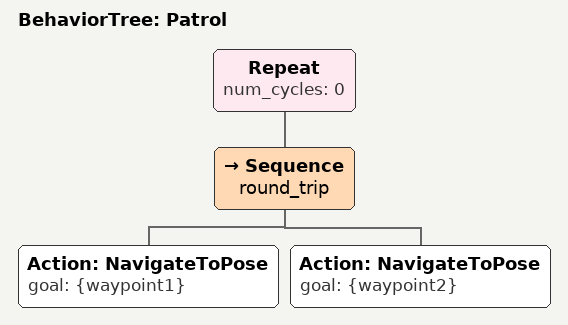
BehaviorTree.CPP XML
<?xml version="1.0"?>
<!-- 无限循环：waypoint1 → waypoint2 → waypoint1 … -->
<root main_tree_to_execute="Patrol">

  <BehaviorTree ID="Patrol">
    <!-- num_cycles="0" 表示无限循环 -->
    <Repeat num_cycles="0">
      <Sequence name="round_trip">

        <!-- 直接写 Action / NavigateToPose，goal 绑定到黑板变量 -->
        <Action ID="NavigateToPose" goal="{waypoint1}"/>
        <Action ID="NavigateToPose" goal="{waypoint2}"/>

      </Sequence>
    </Repeat>
  </BehaviorTree>

</root>
